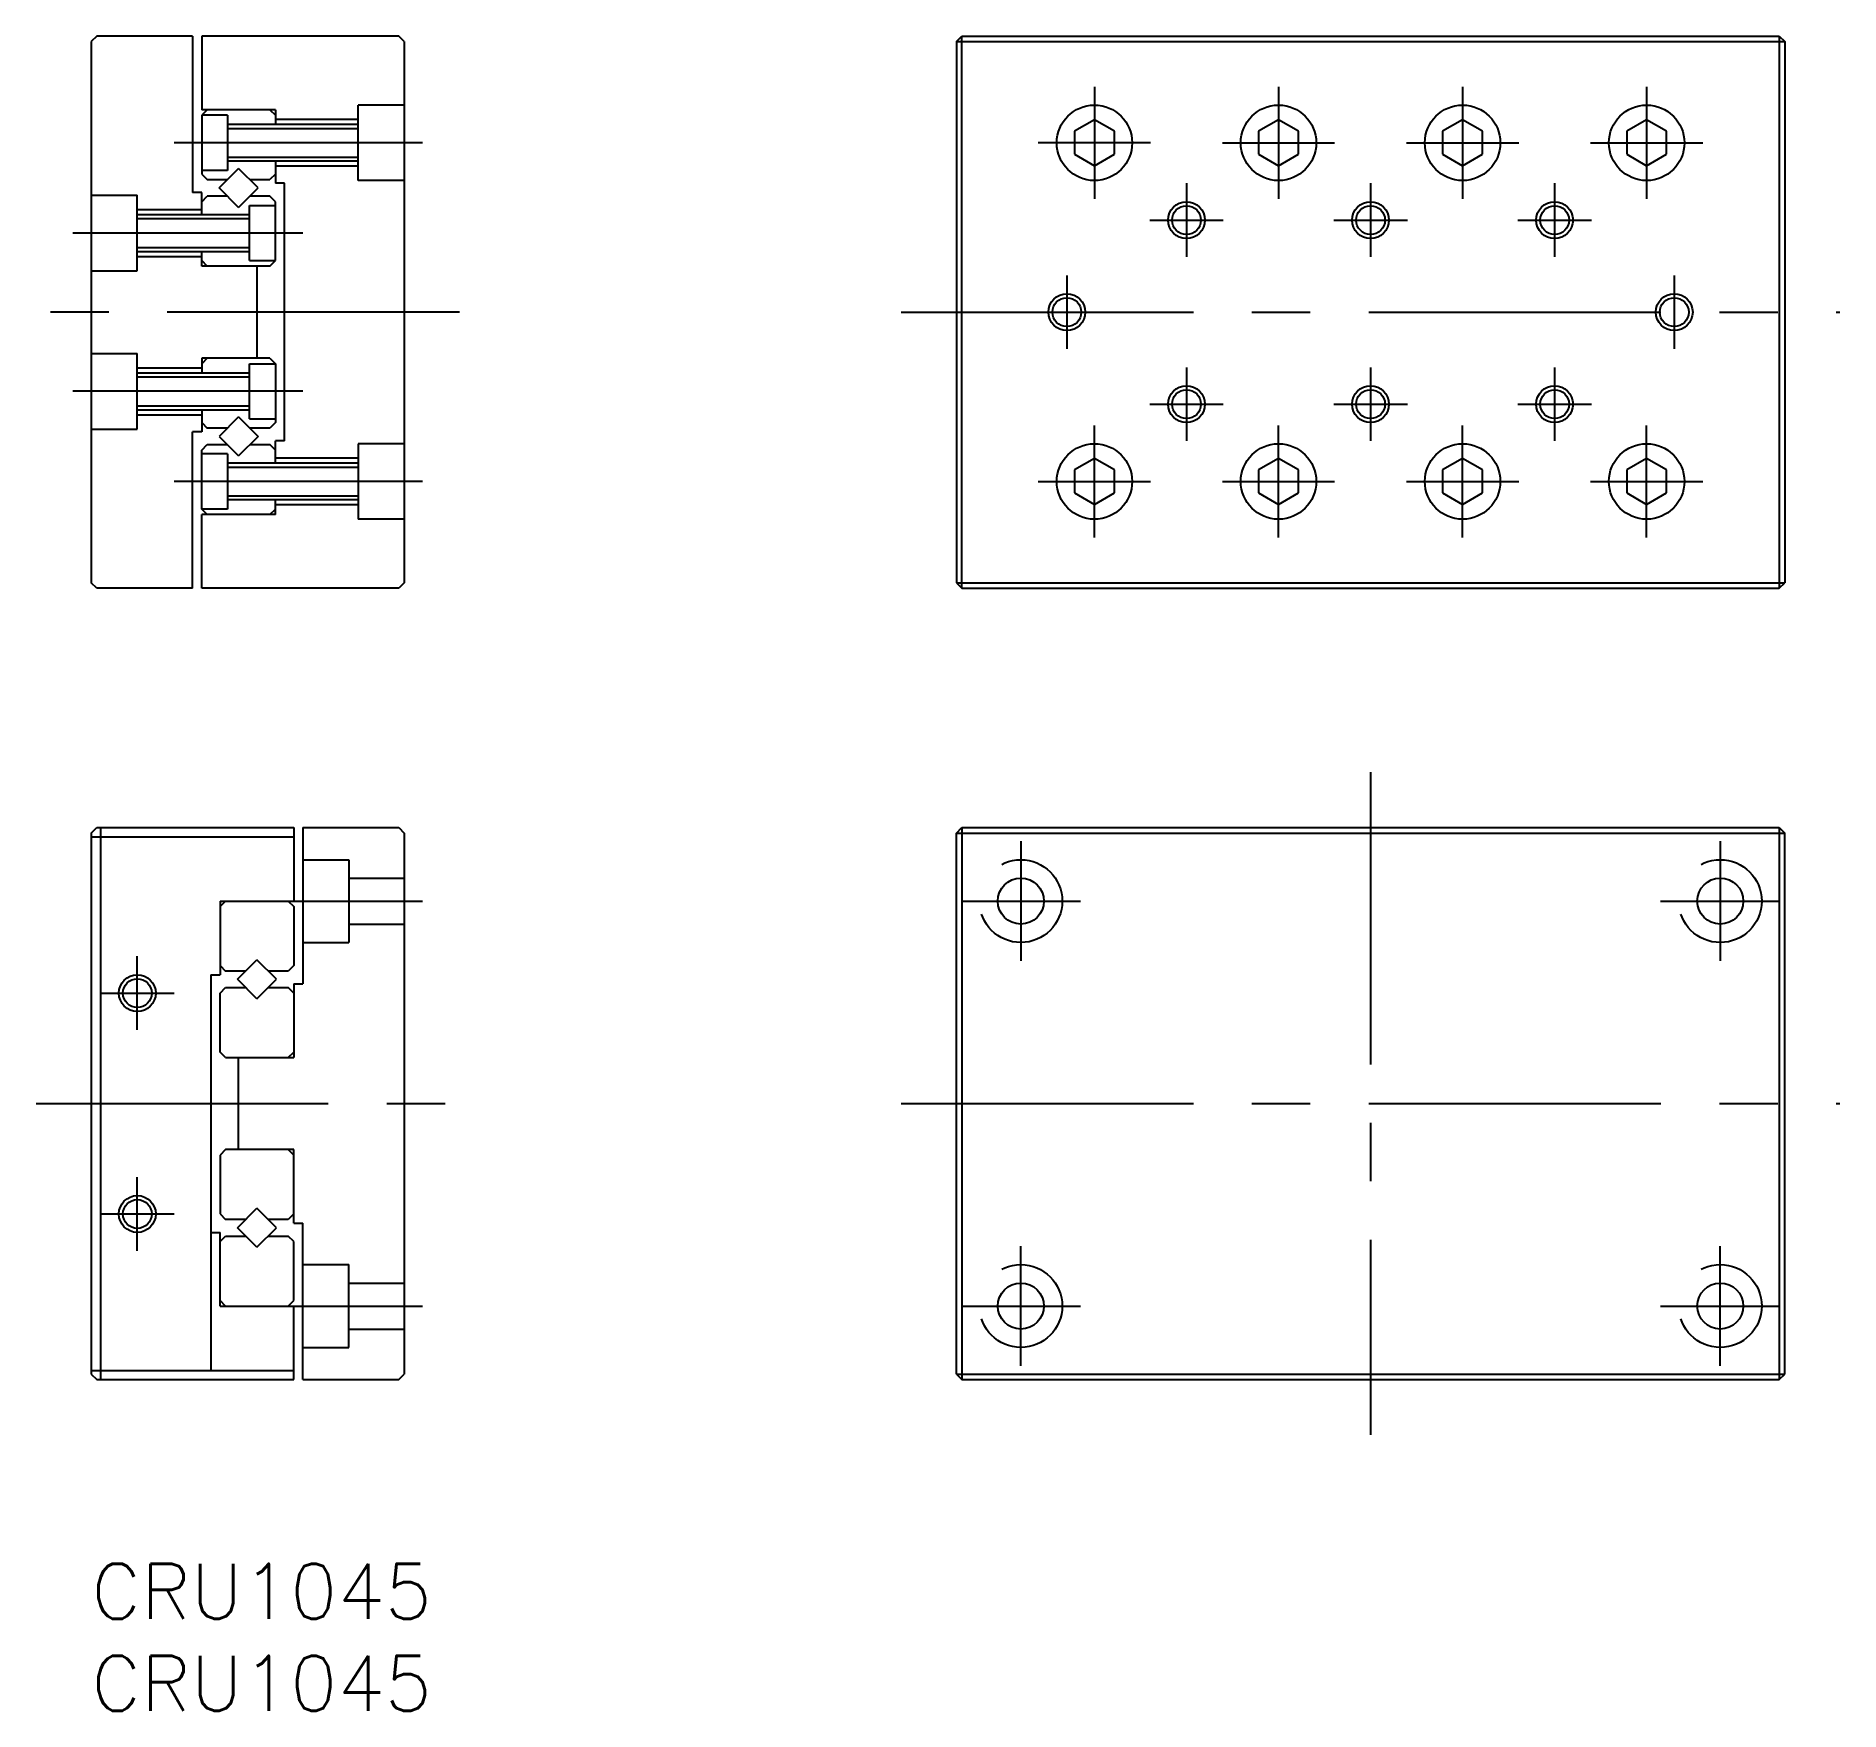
# Model space of a CAD drawing. Extents: x -3 to 95, y -8 to 83.
import ezdxf

# ---------------------------------------------------------------- set-up
doc = ezdxf.new("R2010")
doc.units = 0
doc.header["$LTSCALE"] = 0.5
doc.linetypes.add('CENTER', pattern=[50.8, 31.75, -6.35, 6.35, -6.35])
doc.linetypes.add('DASHED', pattern=[19.05, 12.7, -6.35])
for name, color, linetype in [('MSM_CENTER', 1, 'CENTER'), ('MSM_CONTINUOUS', 7, 'CONTINUOUS'), ('MSM_DASHED', 4, 'DASHED'), ('MSM_NARROW', 5, 'CONTINUOUS'), ('MSM_PART_NUMBER', 7, 'CONTINUOUS')]:
    doc.layers.add(name, color=color, linetype=linetype)
doc.styles.get("Standard").update_dxf_attribs({"font": 'txt.shx', "height": 3, "bigfont": 'bigfont.shx'})

# ---------------------------------------------------------------- blocks, each defined once
blk = doc.blocks.new('*U2')
at = {"layer": 'MSM_PART_NUMBER'}
blk.add_text('CRU1045', height=3, dxfattribs=at).set_placement((0, -3))
blk = doc.blocks.new('*U3')
at = {"layer": 'MSM_PART_NUMBER'}
blk.add_text('CRU1045', height=3, dxfattribs=at).set_placement((0, -8))

msp = doc.modelspace()

# ---------------------------------------------------------------- linework, layer by layer
at = {"layer": 'MSM_CENTER'}
for p, q in [((54.5, 80.25), (54.5, 74.15)), ((64.5, 80.25), (64.5, 74.15)), ((74.5, 80.25), (74.5, 74.15)), ((84.5, 80.25), (84.5, 74.15)), ((18, 77.2), (4.5, 77.2)), ((57.55, 77.2), (51.45, 77.2)), ((61.45, 77.2), (67.55, 77.2)), ((71.45, 77.2), (77.55, 77.2)), ((81.45, 77.2), (87.55, 77.2)), ((59.5, 75), (59.5, 71)), ((69.5, 75), (69.5, 71)), ((79.5, 75), (79.5, 71)), ((57.5, 73), (61.5, 73)), ((67.5, 73), (71.5, 73)), ((77.5, 73), (81.5, 73)), ((11.5, 72.3), (-1, 72.3)), ((53, 70), (53, 66)), ((86, 70), (86, 66)), ((20, 68), (-3, 68)), ((44, 68), (95, 68)), ((59.5, 65), (59.5, 61)), ((69.5, 65), (69.5, 61)), ((79.5, 65), (79.5, 61)), ((11.5, 63.7), (-1, 63.7)), ((57.5, 63), (61.5, 63)), ((67.5, 63), (71.5, 63)), ((77.5, 63), (81.5, 63)), ((54.5, 55.75), (54.5, 61.85)), ((64.5, 55.75), (64.5, 61.85)), ((74.5, 55.75), (74.5, 61.85)), ((84.5, 55.75), (84.5, 61.85)), ((18, 58.8), (4.5, 58.8)), ((51.45, 58.8), (57.55, 58.8)), ((61.45, 58.8), (67.55, 58.8)), ((71.45, 58.8), (77.55, 58.8)), ((81.45, 58.8), (87.55, 58.8)), ((69.5, 43), (69.5, 7)), ((50.5, 39.25), (50.5, 32.75)), ((88.5, 39.25), (88.5, 32.75)), ((11, 36), (18, 36)), ((47.25, 36), (53.75, 36)), ((85.25, 36), (91.75, 36)), ((2.5, 29), (2.5, 33)), ((0.5, 31), (4.5, 31)), ((-3, 25), (20, 25)), ((44, 25), (95, 25)), ((2.5, 17), (2.5, 21)), ((0.5, 19), (4.5, 19)), ((50.5, 10.75), (50.5, 17.25)), ((88.5, 10.75), (88.5, 17.25)), ((11, 14), (18, 14)), ((47.25, 14), (53.75, 14)), ((85.25, 14), (91.75, 14))]:
    msp.add_line(p, q, dxfattribs=at)
at = {"layer": 'MSM_CONTINUOUS'}
for p, q in [((0.3, 83), (0, 82.7)), ((0, 82.7), (0, 53.3)), ((5.5, 83), (0.3, 83)), ((5.5, 83), (5.5, 74.5)), ((16.7, 83), (6, 83)), ((6, 83), (6, 79)), ((17, 82.7), (16.7, 83)), ((17, 82.7), (17, 53.3)), ((47, 82.7), (47.3, 83)), ((47, 82.7), (92, 82.7)), ((47, 82.7), (47, 53.3)), ((47.3, 83), (91.7, 83)), ((47.3, 53), (47.3, 83)), ((91.7, 83), (91.7, 53)), ((91.7, 83), (92, 82.7)), ((92, 82.7), (92, 53.3)), ((10, 79), (6, 79)), ((6.3, 79), (6, 78.7)), ((6, 78.7), (6, 75.5)), ((7.4, 78.7), (6, 78.7)), ((7.4, 78.7), (7.4, 75.7)), ((9.7, 79), (10, 78.7)), ((10, 79), (10, 78.2)), ((14.5, 78.475), (10, 78.475)), ((14.5, 75.15), (14.5, 79.25)), ((17, 79.25), (14.5, 79.25)), ((54.5, 78.45), (53.417, 77.825)), ((55.583, 77.825), (54.5, 78.45)), ((64.5, 78.45), (63.417, 77.825)), ((65.583, 77.825), (64.5, 78.45)), ((74.5, 78.45), (73.417, 77.825)), ((75.583, 77.825), (74.5, 78.45)), ((84.5, 78.45), (83.417, 77.825)), ((85.583, 77.825), (84.5, 78.45)), ((14.5, 78.2), (7.4, 78.2)), ((53.417, 77.825), (53.417, 76.575)), ((55.583, 76.575), (55.583, 77.825)), ((63.417, 77.825), (63.417, 76.575)), ((65.583, 76.575), (65.583, 77.825)), ((73.417, 77.825), (73.417, 76.575)), ((75.583, 76.575), (75.583, 77.825)), ((83.417, 77.825), (83.417, 76.575)), ((85.583, 76.575), (85.583, 77.825)), ((53.417, 76.575), (54.5, 75.95)), ((54.5, 75.95), (55.583, 76.575)), ((63.417, 76.575), (64.5, 75.95)), ((64.5, 75.95), (65.583, 76.575)), ((73.417, 76.575), (74.5, 75.95)), ((74.5, 75.95), (75.583, 76.575)), ((83.417, 76.575), (84.5, 75.95)), ((84.5, 75.95), (85.583, 76.575)), ((7.4, 75.7), (6, 75.7)), ((6, 75.5), (6.3, 75.2)), ((6.94, 74.75), (8, 75.811)), ((14.5, 76.2), (7.4, 76.2)), ((9.061, 74.75), (8, 75.811)), ((10, 75.5), (9.7, 75.2)), ((10, 76.2), (10, 75)), ((14.5, 75.925), (10, 75.925)), ((6, 74.5), (5.5, 74.5)), ((6, 73.3), (6, 74.5)), ((6.3, 75.2), (7.39, 75.2)), ((8, 73.69), (6.94, 74.75)), ((8, 73.69), (9.061, 74.75)), ((8.611, 75.2), (9.7, 75.2)), ((10.5, 75), (10, 75)), ((10.5, 61), (10.5, 75)), ((17, 75.15), (14.5, 75.15)), ((0, 74.35), (2.5, 74.35)), ((2.5, 70.25), (2.5, 74.35)), ((2.5, 73.575), (6, 73.575)), ((6, 74), (6.3, 74.3)), ((7.39, 74.3), (6.3, 74.3)), ((8.6, 70.8), (8.6, 73.8)), ((8.6, 73.8), (10, 73.8)), ((9.7, 74.3), (8.611, 74.3)), ((10, 74), (9.7, 74.3)), ((10, 70.8), (10, 74)), ((2.5, 73.3), (8.6, 73.3)), ((2.5, 71.3), (8.6, 71.3)), ((2.5, 71.025), (6, 71.025)), ((6, 70.5), (6, 71.3)), ((6.3, 70.5), (6, 70.8)), ((8.6, 70.8), (10, 70.8)), ((9.7, 70.5), (10, 70.8)), ((0, 70.25), (2.5, 70.25)), ((9.7, 70.5), (6, 70.5)), ((9, 70.5), (9, 65.5)), ((0, 65.75), (2.5, 65.75)), ((2.5, 61.65), (2.5, 65.75)), ((2.5, 64.975), (6, 64.975)), ((2.5, 64.7), (8.6, 64.7)), ((9.7, 65.5), (6, 65.5)), ((6.3, 65.5), (6, 65.2)), ((6, 65.5), (6, 64.7)), ((8.6, 62.2), (8.6, 65.2)), ((8.6, 65.2), (10, 65.2)), ((9.7, 65.5), (10, 65.2)), ((10, 65.2), (10, 62)), ((2.5, 62.7), (8.6, 62.7)), ((2.5, 62.425), (6, 62.425)), ((6, 62.7), (6, 61.5)), ((6, 62), (6.3, 61.7)), ((8, 62.31), (6.94, 61.25)), ((8, 62.31), (9.061, 61.25)), ((8.6, 62.2), (10, 62.2)), ((10, 62), (9.7, 61.7)), ((0, 61.65), (2.5, 61.65)), ((5.5, 53), (5.5, 61.5)), ((6, 61.5), (5.5, 61.5)), ((6, 60.5), (6.3, 60.8)), ((7.39, 61.7), (6.3, 61.7)), ((6.3, 60.8), (7.39, 60.8)), ((6.94, 61.25), (8, 60.189)), ((9.061, 61.25), (8, 60.189)), ((9.7, 61.7), (8.611, 61.7)), ((8.611, 60.8), (9.7, 60.8)), ((10, 60.5), (9.7, 60.8)), ((10.5, 61), (10, 61)), ((10, 59.8), (10, 61)), ((14.5, 60.85), (14.5, 56.75)), ((17, 60.85), (14.5, 60.85)), ((6, 57.3), (6, 60.5)), ((7.4, 60.3), (6, 60.3)), ((7.4, 60.3), (7.4, 57.3)), ((14.5, 59.8), (7.4, 59.8)), ((14.5, 60.075), (10, 60.075)), ((54.5, 60.05), (53.417, 59.425)), ((55.583, 59.425), (54.5, 60.05)), ((64.5, 60.05), (63.417, 59.425)), ((65.583, 59.425), (64.5, 60.05)), ((74.5, 60.05), (73.417, 59.425)), ((75.583, 59.425), (74.5, 60.05)), ((84.5, 60.05), (83.417, 59.425)), ((85.583, 59.425), (84.5, 60.05)), ((53.417, 59.425), (53.417, 58.175)), ((55.583, 58.175), (55.583, 59.425)), ((63.417, 59.425), (63.417, 58.175)), ((65.583, 58.175), (65.583, 59.425)), ((73.417, 59.425), (73.417, 58.175)), ((75.583, 58.175), (75.583, 59.425)), ((83.417, 59.425), (83.417, 58.175)), ((85.583, 58.175), (85.583, 59.425)), ((53.417, 58.175), (54.5, 57.55)), ((54.5, 57.55), (55.583, 58.175)), ((63.417, 58.175), (64.5, 57.55)), ((64.5, 57.55), (65.583, 58.175)), ((73.417, 58.175), (74.5, 57.55)), ((74.5, 57.55), (75.583, 58.175)), ((83.417, 58.175), (84.5, 57.55)), ((84.5, 57.55), (85.583, 58.175)), ((6.3, 57), (6, 57.3)), ((7.4, 57.3), (6, 57.3)), ((10, 57), (6, 57)), ((6, 53), (6, 57)), ((14.5, 57.8), (7.4, 57.8)), ((9.7, 57), (10, 57.3)), ((10, 57), (10, 57.8)), ((14.5, 57.525), (10, 57.525)), ((17, 56.75), (14.5, 56.75)), ((0.3, 53), (0, 53.3)), ((5.5, 53), (0.3, 53)), ((16.7, 53), (6, 53)), ((17, 53.3), (16.7, 53)), ((47, 53.3), (92, 53.3)), ((47, 53.3), (47.3, 53)), ((47.3, 53), (91.7, 53)), ((91.7, 53), (92, 53.3)), ((0, 39.7), (0.3, 40)), ((0, 39.7), (0, 10.3)), ((0, 39.5), (11, 39.5)), ((0.3, 40), (11, 40)), ((0.5, 40), (0.5, 10)), ((11, 40), (11, 36)), ((11.5, 40), (11.5, 31.5)), ((11.5, 40), (16.7, 40)), ((16.7, 40), (17, 39.7)), ((17, 39.7), (17, 10.3)), ((47, 39.7), (47.3, 40)), ((47, 39.7), (92, 39.7)), ((47, 10.3), (47, 39.7)), ((47.3, 40), (91.7, 40)), ((47.3, 40), (47.3, 10)), ((58.25, 39.7), (58.25, 39.7)), ((91.7, 40), (91.7, 10)), ((91.7, 40), (92, 39.7)), ((92, 10.3), (92, 39.7)), ((11.5, 38.25), (14, 38.25)), ((14, 38.25), (14, 33.75)), ((14, 37.25), (17, 37.25)), ((7, 36), (7, 32)), ((7, 36), (11, 36)), ((7.3, 36), (7, 35.7)), ((10.7, 36), (11, 35.7)), ((11, 35.7), (11, 32.5)), ((14, 34.75), (17, 34.75)), ((11.5, 33.75), (14, 33.75)), ((7, 32.5), (7.3, 32.2)), ((7.939, 31.75), (9, 32.811)), ((10.06, 31.75), (9, 32.811)), ((11, 32.5), (10.7, 32.2)), ((6.5, 32), (6.5, 10.5)), ((6.5, 32), (7, 32)), ((8.389, 32.2), (7.3, 32.2)), ((9, 30.69), (7.939, 31.75)), ((9, 30.69), (10.06, 31.75)), ((10.7, 32.2), (9.61, 32.2)), ((11, 31.5), (11, 27.5)), ((11, 31.5), (11.5, 31.5)), ((7, 31), (7.3, 31.3)), ((7, 27.8), (7, 31)), ((7.3, 31.3), (8.389, 31.3)), ((9.61, 31.3), (10.7, 31.3)), ((11, 31), (10.7, 31.3)), ((7.3, 27.5), (7, 27.8)), ((7.3, 27.5), (11, 27.5)), ((8, 22.5), (8, 27.5)), ((10.7, 27.5), (11, 27.8)), ((7.3, 22.5), (7, 22.2)), ((7, 22.2), (7, 19)), ((11, 22.5), (7.3, 22.5)), ((10.7, 22.5), (11, 22.2)), ((11, 18.5), (11, 22.5)), ((7, 19), (7.3, 18.7)), ((8.389, 18.7), (7.3, 18.7)), ((7.939, 18.25), (9, 19.311)), ((10.06, 18.25), (9, 19.311)), ((10.7, 18.7), (9.61, 18.7)), ((11, 19), (10.7, 18.7)), ((6.5, 18), (7, 18)), ((7, 14), (7, 18)), ((7, 17.5), (7.3, 17.8)), ((7.3, 17.8), (8.389, 17.8)), ((9, 17.19), (7.939, 18.25)), ((9, 17.19), (10.06, 18.25)), ((9.61, 17.8), (10.7, 17.8)), ((11, 17.5), (10.7, 17.8)), ((11, 18.5), (11.5, 18.5)), ((11.5, 10), (11.5, 18.5)), ((11, 14.3), (11, 17.5)), ((11.5, 16.25), (14, 16.25)), ((14, 11.75), (14, 16.25)), ((14, 15.25), (17, 15.25)), ((7.3, 14), (7, 14.3)), ((7, 14), (11, 14)), ((10.7, 14), (11, 14.3)), ((11, 10), (11, 14)), ((14, 12.75), (17, 12.75)), ((11.5, 11.75), (14, 11.75)), ((0, 10.5), (11, 10.5)), ((0, 10.3), (0.3, 10)), ((0.3, 10), (11, 10)), ((11.5, 10), (16.7, 10)), ((16.7, 10), (17, 10.3)), ((47, 10.3), (92, 10.3)), ((47, 10.3), (47.3, 10)), ((47.3, 10), (91.7, 10)), ((91.7, 10), (92, 10.3))]:
    msp.add_line(p, q, dxfattribs=at)
for centre, radius in [((54.5, 77.2), 2.05), ((64.5, 77.2), 2.05), ((74.5, 77.2), 2.05), ((84.5, 77.2), 2.05), ((59.5, 73), 0.783), ((69.5, 73), 0.783), ((79.5, 73), 0.783), ((53, 68), 0.783), ((86, 68), 0.783), ((59.5, 63), 0.783), ((69.5, 63), 0.783), ((79.5, 63), 0.783), ((54.5, 58.8), 2.05), ((64.5, 58.8), 2.05), ((74.5, 58.8), 2.05), ((84.5, 58.8), 2.05), ((50.5, 36), 1.25), ((88.5, 36), 1.25), ((2.5, 31), 0.783), ((2.5, 19), 0.783), ((50.5, 14), 1.25), ((88.5, 14), 1.25)]:
    msp.add_circle(centre, radius, dxfattribs=at)
at = {"layer": 'MSM_DASHED'}
for centre in [(50.5, 36), (88.5, 36), (50.5, 14), (88.5, 14)]:
    msp.add_circle(centre, 2.25, dxfattribs=at)
at = {"layer": 'MSM_NARROW'}
for p, q in [((7.4, 77.983), (14.5, 77.983)), ((7.4, 76.416), (14.5, 76.416)), ((2.5, 73.083), (8.6, 73.083)), ((2.5, 71.516), (8.6, 71.516)), ((2.5, 64.484), (8.6, 64.484)), ((2.5, 62.917), (8.6, 62.917)), ((7.4, 59.584), (14.5, 59.584)), ((7.4, 58.017), (14.5, 58.017))]:
    msp.add_line(p, q, dxfattribs=at)
for centre in [(59.5, 73), (69.5, 73), (79.5, 73), (53, 68), (86, 68), (59.5, 63), (69.5, 63), (79.5, 63), (2.5, 31), (2.5, 19)]:
    msp.add_circle(centre, 1, dxfattribs=at)

# ---------------------------------------------------------------- block references
at = {"layer": 'MSM_CONTINUOUS'}
for name in ['*U2', '*U3']:
    msp.add_blockref(name, (0, 0), dxfattribs=at)

doc.saveas('drawing.dxf')
